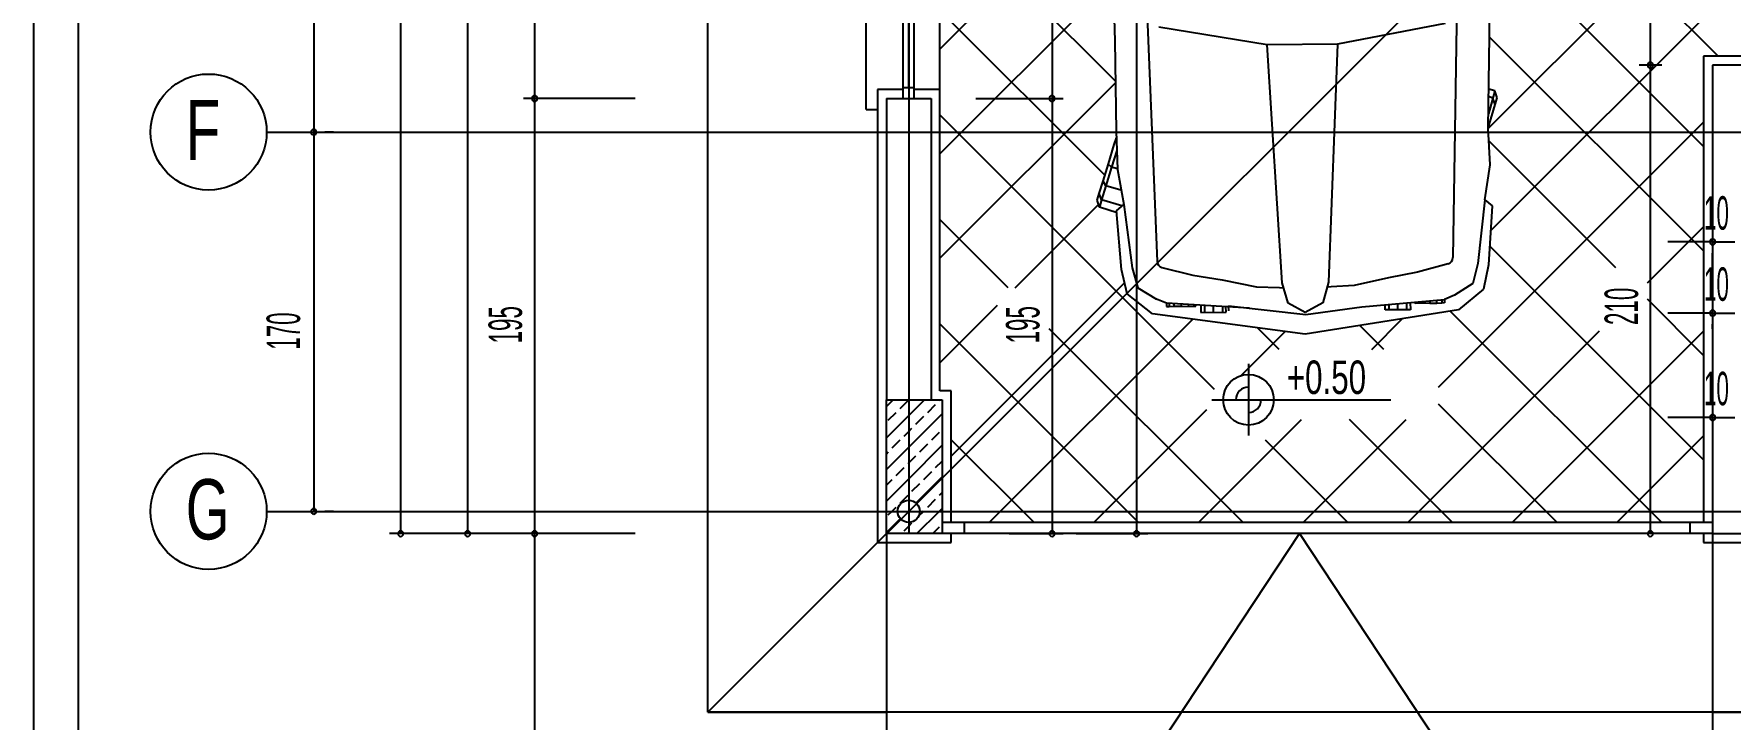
# Model space of a CAD drawing. Extents: x 3907.4 to 3911.57, y -3054.42 to -3053.7.
# Drawn here: x 3907.9346 to 3908.0865, y -3054.2927 to -3054.2312 of the extents above; entities that cross this region are included whole.
import ezdxf
from ezdxf.enums import TextEntityAlignment as Align

# ---------------------------------------------------------------- set-up
doc = ezdxf.new("R2010")
doc.units = 0
doc.header["$LTSCALE"] = 2
doc.header["$MEASUREMENT"] = 0
doc.linetypes.add('ACAD_ISO03W100', pattern=[30, 12, -18])
doc.linetypes.add('ACAD_ISO10W100', pattern=[18, 12, -3, 0, -3])
doc.layers.get('0').update_dxf_attribs({"linetype": 'CONTINUOUS'})
for name, color, linetype in [('AKS', 11, 'CONTINUOUS'), ('DOĞRAMA', 2, 'CONTINUOUS'), ('DUVAR', 7, 'CONTINUOUS'), ('KOLON', 3, 'CONTINUOUS'), ('KOLTAR', 9, 'CONTINUOUS'), ('MB', 11, 'CONTINUOUS'), ('OLÇÜ', 6, 'CONTINUOUS'), ('SıVA', 6, 'CONTINUOUS'), ('TARAMA', 9, 'CONTINUOUS'), ('TEFRIŞ', 32, 'CONTINUOUS'), ('TEXT', 11, 'CONTINUOUS'), ('ÇATI', 7, 'CONTINUOUS')]:
    doc.layers.add(name, color=color, linetype=linetype)
doc.styles.add('MAHAL', font='stylu.ttf', dxfattribs={"width": 0.7, "height": 20})
doc.styles.add('ÖLÇÜ', font='stylu.ttf', dxfattribs={"width": 0.5})

msp = doc.modelspace()

# ---------------------------------------------------------------- linework, layer by layer
at = {"color": 0, "linetype": 'ByBlock'}
for centre, start, end in [((3908.079393063937, -3054.23402954204), 90, 270), ((3908.079393063937, -3054.23402954204), 90, 270), ((3908.079393063937, -3054.23402954204), 270, 90), ((3908.079393063937, -3054.23402954204), 270, 90), ((3907.979466956267, -3054.23702954204), 90, 270), ((3907.979466956267, -3054.23702954204), 90, 270), ((3907.979466956267, -3054.23702954204), 270, 90), ((3907.979466956267, -3054.23702954204), 270, 90), ((3908.025811377274, -3054.23702954204), 90, 270), ((3908.025811377274, -3054.23702954204), 90, 270), ((3908.025811377274, -3054.23702954204), 270, 90), ((3908.025811377274, -3054.23702954204), 270, 90), ((3907.959684897165, -3054.24002954204), 90, 270), ((3907.959684897165, -3054.24002954204), 90, 270), ((3907.959684897165, -3054.24002954204), 270, 90), ((3907.959684897165, -3054.24002954204), 270, 90), ((3908.084969865261, -3054.249879057749), 0, 180), ((3908.084969865261, -3054.249879057749), 180, 0), ((3908.084969865261, -3054.256255426317), 0, 180), ((3908.084969865261, -3054.256255426317), 180, 0), ((3908.084969865261, -3054.265617548252), 0, 180), ((3908.084969865261, -3054.265617548252), 180, 0), ((3907.959684897165, -3054.27402954204), 90, 270), ((3907.959684897165, -3054.27402954204), 270, 90), ((3907.967466956266, -3054.27602954204), 90, 270), ((3907.967466956266, -3054.27602954204), 270, 90), ((3907.973466956267, -3054.27602954204), 90, 270), ((3907.973466956267, -3054.27602954204), 270, 90), ((3907.979466956267, -3054.27602954204), 90, 270), ((3907.979466956267, -3054.27602954204), 90, 270), ((3907.979466956267, -3054.27602954204), 270, 90), ((3907.979466956267, -3054.27602954204), 270, 90), ((3908.025811377274, -3054.27602954204), 90, 270), ((3908.025811377274, -3054.27602954204), 270, 90), ((3908.033374437307, -3054.27602954204), 90, 270), ((3908.033374437307, -3054.27602954204), 270, 90), ((3908.079393063937, -3054.27602954204), 90, 270), ((3908.079393063937, -3054.27602954204), 270, 90)]:
    msp.add_arc(centre, 0.00025, start, end, dxfattribs=at)
at = {"layer": 'AKS', "linetype": 'ACAD_ISO10W100'}
for p, q in [((3908.012969865261, -3053.717968091759), (3908.012969865261, -3054.27602954204)), ((3907.955466956267, -3054.24002954204), (3908.330969865261, -3054.24002954204)), ((3907.955466956267, -3054.27402954204), (3908.146969865261, -3054.27402954204))]:
    msp.add_line(p, q, dxfattribs=at)
at = {"layer": 'AKS', "color": 6}
for p, q in [((3907.959684897165, -3054.21002954204), (3907.959684897165, -3054.24002954204)), ((3907.959684897165, -3054.24002954204), (3907.959684897165, -3054.27402954204)), ((3907.961466956267, -3054.24002954204), (3907.960684897165, -3054.24002954204)), ((3907.961466956267, -3054.24002954204), (3907.960684897165, -3054.24002954204)), ((3907.961466956267, -3054.27402954204), (3907.960684897165, -3054.27402954204))]:
    msp.add_line(p, q, dxfattribs=at)
at = {"layer": 'AKS'}
for centre, radius in [((3907.950266956267, -3054.24002954204), 0.005200000000000001), ((3907.950266956267, -3054.27402954204), 0.005200000000000001), ((3908.012969865261, -3054.27402954204), 0.001)]:
    msp.add_circle(centre, radius, dxfattribs=at)
at = {"layer": 'DOĞRAMA'}
for p, q in [((3908.009169951851, -3054.238023657439), (3908.009169951851, -3054.182823657439)), ((3908.012469865261, -3054.23702954204), (3908.012469865261, -3054.18402954204)), ((3908.013469865261, -3054.23702954204), (3908.013469865261, -3054.18402954204)), ((3908.015769865261, -3054.23622954204), (3908.015769865261, -3054.18482954204)), ((3908.012969865261, -3054.23602954204), (3908.012969865261, -3054.211032627079)), ((3908.012469865261, -3054.23602954204), (3908.013469865261, -3054.23602954204)), ((3908.012469865261, -3054.23602954204), (3908.013469865261, -3054.23602954204)), ((3908.009169951851, -3054.238023657439), (3908.010169951851, -3054.238023657439)), ((3908.015969865261, -3054.27502954204), (3908.015969865261, -3054.27602954204)), ((3908.054969865261, -3054.27502954204), (3908.015969865261, -3054.27502954204)), ((3908.084969865261, -3054.27502954204), (3908.015969865261, -3054.27502954204)), ((3908.017969865261, -3054.27602954204), (3908.017969865261, -3054.27502954204)), ((3908.082969865261, -3054.27602954204), (3908.082969865261, -3054.27502954204)), ((3908.082969865261, -3054.27602954204), (3908.082969865261, -3054.27502954204)), ((3908.054969865261, -3054.27602954204), (3908.015969865261, -3054.27602954204)), ((3908.084969865261, -3054.27602954204), (3908.015969865261, -3054.27602954204))]:
    msp.add_line(p, q, dxfattribs=at)
at = {"layer": 'DUVAR'}
for p, q in [((3908.098969865261, -3054.23402954204), (3908.084969865261, -3054.23402954204)), ((3908.084969865261, -3054.23402954204), (3908.084969865261, -3054.27602954204)), ((3908.010969865261, -3054.23702954204), (3908.010969865261, -3054.26402954204)), ((3908.010969865261, -3054.23702954204), (3908.014969865261, -3054.23702954204)), ((3908.014969865261, -3054.23702954204), (3908.014969865261, -3054.26402954204)), ((3908.084969865261, -3054.27602954204), (3908.134969865261, -3054.27602954204))]:
    msp.add_line(p, q, dxfattribs=at)
at = {"layer": 'KOLON'}
for p, q in [((3908.010969865261, -3054.26402954204), (3908.015969865261, -3054.26402954204)), ((3908.010969865261, -3054.27602954204), (3908.010969865261, -3054.26402954204)), ((3908.015969865261, -3054.26402954204), (3908.015969865261, -3054.27602954204)), ((3908.015969865261, -3054.27602954204), (3908.010969865261, -3054.27602954204))]:
    msp.add_line(p, q, dxfattribs=at)
at = {"layer": 'KOLTAR'}
for p, q in [((3908.010969865261, -3054.264625068156), (3908.011565391377, -3054.26402954204)), ((3908.01220291992, -3054.264806227056), (3908.012910026701, -3054.264099120275)), ((3908.012969865261, -3054.26545349528), (3908.014393818502, -3054.26402954204)), ((3908.014677793654, -3054.265159780447), (3908.015384900435, -3054.264452673666)), ((3908.015738453826, -3054.264099120275), (3908.015808032061, -3054.26402954204)), ((3908.010969865261, -3054.26745349528), (3908.012969865261, -3054.26545349528)), ((3908.011142259748, -3054.265866887228), (3908.01184936653, -3054.265159780447)), ((3908.012969865261, -3054.268281922405), (3908.015969865261, -3054.265281922405)), ((3908.013617133483, -3054.266220440619), (3908.014324240264, -3054.265513333838)), ((3908.011495813139, -3054.268341760962), (3908.01220291992, -3054.267634654181)), ((3908.012556473311, -3054.267281100791), (3908.012969865261, -3054.26686770884)), ((3908.012969865261, -3054.26686770884), (3908.013263580092, -3054.266573994009)), ((3908.015031347045, -3054.267634654181), (3908.015738453826, -3054.2669275474)), ((3908.010969865261, -3054.270281922405), (3908.012969865261, -3054.268281922405)), ((3908.010969865261, -3054.26886770884), (3908.011142259748, -3054.268695314353)), ((3908.012969865261, -3054.271110349529), (3908.015969865261, -3054.26811034953)), ((3908.012969865261, -3054.269696135965), (3908.013617133483, -3054.269048867744)), ((3908.013970686873, -3054.268695314353), (3908.014677793654, -3054.267988207572)), ((3908.01184936653, -3054.270816634697), (3908.012556473311, -3054.270109527915)), ((3908.012910026701, -3054.269755974525), (3908.012969865261, -3054.269696135965)), ((3908.014324240264, -3054.271170188087), (3908.015031347045, -3054.270463081306)), ((3908.015384900435, -3054.270109527915), (3908.015969865261, -3054.26952456309)), ((3908.010969865261, -3054.27311034953), (3908.012969865261, -3054.271110349529)), ((3908.010969865261, -3054.271696135965), (3908.011495813139, -3054.271170188087)), ((3908.013263580092, -3054.272230848259), (3908.013970686873, -3054.271523741478)), ((3908.013630131497, -3054.273278510418), (3908.015969865261, -3054.270938776654)), ((3908.015738453826, -3054.27258440165), (3908.015969865261, -3054.272352990214)), ((3908.011464886311, -3054.27402954204), (3908.01184936653, -3054.273645061821)), ((3908.01220291992, -3054.273291508431), (3908.012910026701, -3054.27258440165)), ((3908.014677793654, -3054.273645061821), (3908.015384900435, -3054.27293795504)), ((3908.015707527, -3054.27402954204), (3908.015969865261, -3054.273767203779)), ((3908.010969865261, -3054.275938776654), (3908.012218833639, -3054.274689808276)), ((3908.011142259748, -3054.274352168602), (3908.011464886311, -3054.27402954204)), ((3908.012556473311, -3054.275766382165), (3908.012969865261, -3054.275352990214)), ((3908.012969865261, -3054.275352990214), (3908.013263580092, -3054.275059275384)), ((3908.013707527, -3054.27602954204), (3908.015707527, -3054.27402954204)), ((3908.013880830662, -3054.274442024814), (3908.014293313436, -3054.27402954204)), ((3908.014293313436, -3054.27402954204), (3908.014324240264, -3054.273998615212)), ((3908.01512174056, -3054.27602954204), (3908.015738453826, -3054.275412828774))]:
    msp.add_line(p, q, dxfattribs=at)
at = {"layer": 'MB', "color": 3}
for p, q in [((3907.994969865261, -3054.29202954204), (3907.994969865261, -3054.12602954204)), ((3907.994969865261, -3054.29202954204), (3908.010969865261, -3054.29202954204)), ((3908.084969865261, -3054.29202954204), (3908.182969865261, -3054.29202954204))]:
    msp.add_line(p, q, dxfattribs=at)
at = {"layer": 'MB'}
for p, q in [((3908.010969865261, -3054.27602954204), (3908.010969865261, -3054.33202954204)), ((3908.084969865261, -3054.27602954204), (3908.084969865261, -3054.33202954204))]:
    msp.add_line(p, q, dxfattribs=at)
at = {"layer": 'MB', "color": 2}
for p, q in [((3908.010969865261, -3054.33202954204), (3908.047969865261, -3054.27602954204)), ((3908.047969865261, -3054.27602954204), (3908.084969865261, -3054.33202954204))]:
    msp.add_line(p, q, dxfattribs=at)
at = {"layer": 'OLÇÜ', "color": 6}
for p, q in [((3907.967466956266, -3053.98202954204), (3907.967466956266, -3054.27602954204)), ((3907.973466956267, -3054.14202954204), (3907.973466956267, -3054.27602954204)), ((3908.033374437307, -3054.14602954204), (3908.033374437307, -3054.27602954204)), ((3907.979466956267, -3054.18402954204), (3907.979466956267, -3054.23702954204)), ((3908.025811377274, -3054.18402954204), (3908.025811377274, -3054.23702954204)), ((3908.079393063937, -3054.21202954204), (3908.079393063937, -3054.23402954204)), ((3908.080437193792, -3054.23402954204), (3908.078393063936, -3054.23402954204)), ((3908.080437193792, -3054.23402954204), (3908.078393063936, -3054.23402954204)), ((3908.079393063937, -3054.23402954204), (3908.079393063937, -3054.27602954204)), ((3907.988466956267, -3054.23702954204), (3907.978466956266, -3054.23702954204)), ((3907.988466956267, -3054.23702954204), (3907.978466956266, -3054.23702954204)), ((3907.979466956267, -3054.23702954204), (3907.979466956267, -3054.27602954204)), ((3908.018969865261, -3054.23702954204), (3908.026811377274, -3054.23702954204)), ((3908.018969865261, -3054.23702954204), (3908.026811377274, -3054.23702954204)), ((3908.025811377274, -3054.23702954204), (3908.025811377274, -3054.27602954204)), ((3908.084969865261, -3054.249879057749), (3908.080969865261, -3054.249879057749)), ((3908.084969865261, -3054.249879057749), (3908.086969865261, -3054.249879057749)), ((3908.084969865261, -3054.253707149079), (3908.084969865261, -3054.250879057749)), ((3908.084969865261, -3054.256255426317), (3908.080969865261, -3054.256255426317)), ((3908.084969865261, -3054.256255426317), (3908.086969865261, -3054.256255426317)), ((3908.084969865261, -3054.257677786851), (3908.084969865261, -3054.257255426317)), ((3908.084969865261, -3054.264430525466), (3908.084969865261, -3054.264617548252)), ((3908.084969865261, -3054.265617548252), (3908.080969865261, -3054.265617548252)), ((3908.084969865261, -3054.265617548252), (3908.086969865261, -3054.265617548252)), ((3907.976466956266, -3054.27602954204), (3907.966466956267, -3054.27602954204)), ((3907.982466956267, -3054.27602954204), (3907.972466956267, -3054.27602954204)), ((3907.988466956267, -3054.27602954204), (3907.978466956266, -3054.27602954204)), ((3907.988466956267, -3054.27602954204), (3907.978466956266, -3054.27602954204)), ((3907.979466956267, -3054.27602954204), (3907.979466956267, -3054.31202954204)), ((3908.021969865261, -3054.27602954204), (3908.026811377274, -3054.27602954204)), ((3908.027969865261, -3054.27602954204), (3908.034374437307, -3054.27602954204)), ((3908.078969865261, -3054.27602954204), (3908.078393063936, -3054.27602954204))]:
    msp.add_line(p, q, dxfattribs=at)
at = {"layer": 'SıVA'}
for p, q in [((3908.098169865261, -3054.23322954204), (3908.084169865261, -3054.23322954204)), ((3908.084169865261, -3054.23322954204), (3908.084169865261, -3054.27502954204)), ((3908.010169865261, -3054.23622954204), (3908.010169865261, -3054.26482954204)), ((3908.012469865261, -3054.23622954204), (3908.010169865261, -3054.23622954204)), ((3908.015769865261, -3054.23622954204), (3908.013469865261, -3054.23622954204)), ((3908.015769865261, -3054.26322954204), (3908.015769865261, -3054.23622954204)), ((3908.010169865261, -3054.26322954204), (3908.010169865261, -3054.27682954204)), ((3908.016769865261, -3054.26322954204), (3908.015769865261, -3054.26322954204)), ((3908.016769865261, -3054.27502954204), (3908.016769865261, -3054.26322954204)), ((3908.010169865261, -3054.27682954204), (3908.016769865261, -3054.27682954204)), ((3908.016769865261, -3054.27682954204), (3908.016769865261, -3054.27602954204)), ((3908.084169865261, -3054.27602954204), (3908.084169865261, -3054.27682954204)), ((3908.084169865261, -3054.27682954204), (3908.135769865261, -3054.27682954204))]:
    msp.add_line(p, q, dxfattribs=at)
at = {"layer": 'TARAMA'}
for p, q in [((3908.015769865261, -3054.23260145708), (3908.030948284661, -3054.21742303768)), ((3908.031494384827, -3054.235484100754), (3908.015769865261, -3054.219759581189)), ((3908.064875406985, -3054.23971090446), (3908.083544028967, -3054.221042282478)), ((3908.084169865261, -3054.241313756935), (3908.065054811987, -3054.222198703661)), ((3908.085454815217, -3054.23322954204), (3908.076589257201, -3054.224363984024)), ((3908.015769865261, -3054.24197062193), (3908.031258468033, -3054.226482019158)), ((3908.065100845623, -3054.248854630673), (3908.087461644243, -3054.226493832052)), ((3908.030541269388, -3054.243900150166), (3908.015769865261, -3054.229128746039)), ((3908.084169865261, -3054.250682921785), (3908.064973776595, -3054.23148683312)), ((3908.015769865261, -3054.251339786781), (3908.031496229987, -3054.235613422055)), ((3908.040371385581, -3054.26309943121), (3908.015769865261, -3054.23849791089)), ((3908.060428751251, -3054.262895889895), (3908.084169865261, -3054.239154775885)), ((3908.076313682305, -3054.25219590368), (3908.064929794783, -3054.240812016158)), ((3908.022494113799, -3054.253984703094), (3908.029966218143, -3054.24651259875)), ((3908.021887492614, -3054.253984703094), (3908.015769865261, -3054.24786707574)), ((3908.079143063936, -3054.253550742061), (3908.084169865261, -3054.248523940736)), ((3908.084169865261, -3054.269421251487), (3908.065013286545, -3054.250264672771)), ((3908.016769865261, -3054.269078116482), (3908.032310385859, -3054.253537595885)), ((3908.015769865261, -3054.260708951632), (3908.020931801871, -3054.255547015022)), ((3908.084169865261, -3054.260052086636), (3908.079143063936, -3054.255025285312)), ((3908.020187604554, -3054.27502954204), (3908.038411077706, -3054.256806068889)), ((3908.054447345703, -3054.259508130593), (3908.057180222617, -3054.256775253679)), ((3908.080408990963, -3054.27502954204), (3908.06147531764, -3054.256095868717)), ((3908.03356316671, -3054.27502954204), (3908.015769865261, -3054.257236240591)), ((3908.04293233156, -3054.27502954204), (3908.025561377274, -3054.257658587753)), ((3908.042711986493, -3054.261874324952), (3908.046678238735, -3054.25790807271)), ((3908.046149249814, -3054.259508130593), (3908.044221743748, -3054.257580624526)), ((3908.055518414665, -3054.259508130593), (3908.053385737736, -3054.257375453663)), ((3908.057664263958, -3054.27502954204), (3908.074830625597, -3054.2578631804)), ((3908.067033428808, -3054.27502954204), (3908.084169865261, -3054.257893105587)), ((3908.071039826113, -3054.27502954204), (3908.060428751251, -3054.264418467179)), ((3908.029556769405, -3054.27502954204), (3908.039679925595, -3054.26490638585)), ((3908.038925934256, -3054.27502954204), (3908.048144271033, -3054.265811205263)), ((3908.048295099107, -3054.27502954204), (3908.057513435884, -3054.265811205263)), ((3908.061670661262, -3054.27502954204), (3908.052452324485, -3054.265811205263)), ((3908.024194001859, -3054.27502954204), (3908.016769865261, -3054.267605405442)), ((3908.052301496411, -3054.27502954204), (3908.04492225601, -3054.267650301638)), ((3908.076402593659, -3054.27502954204), (3908.084169865261, -3054.267262270438))]:
    msp.add_line(p, q, dxfattribs=at)
at = {"layer": 'TEFRIŞ'}
for p, q in [((3908.030607594768, -3054.207473105779), (3908.031442721535, -3054.231863187877)), ((3908.06497440747, -3054.231435262725), (3908.065186840226, -3054.207031811866)), ((3908.034287294081, -3054.228893029248), (3908.035212306028, -3054.251628991271)), ((3908.062054964448, -3054.228538663392), (3908.061710463514, -3054.251290826703)), ((3908.04506201648, -3054.232224277815), (3908.03536158271, -3054.230618983989)), ((3908.061025071144, -3054.230291471313), (3908.051368762813, -3054.232143792289)), ((3908.031442721535, -3054.231863187877), (3908.031558131895, -3054.239951926396)), ((3908.051368762813, -3054.232143792289), (3908.04506201648, -3054.232224277815)), ((3908.046419479267, -3054.253532109377), (3908.04506201648, -3054.232224277815)), ((3908.051368762813, -3054.232143792289), (3908.050555506738, -3054.253479326163)), ((3908.064873613483, -3054.239674593998), (3908.06497440747, -3054.231435262725)), ((3908.06487361348, -3054.239674594007), (3908.065589024623, -3054.237255835663)), ((3908.065480465067, -3054.236329175137), (3908.064897850695, -3054.238395323459)), ((3908.065283071522, -3054.236996549819), (3908.064912377554, -3054.236856909748)), ((3908.065480465067, -3054.236329175137), (3908.06493780852, -3054.23617292824)), ((3908.065499608293, -3054.237558146435), (3908.065283071522, -3054.236996549819)), ((3908.065283071522, -3054.236996549819), (3908.065283071522, -3054.236996549819)), ((3908.065678440953, -3054.236953524892), (3908.065480465067, -3054.236329175137)), ((3908.065589024623, -3054.237255835663), (3908.065678440953, -3054.236953524892)), ((3908.031558131895, -3054.239951926396), (3908.031675206122, -3054.243392320485)), ((3908.065036215981, -3054.242966573468), (3908.064873613483, -3054.239674593998)), ((3908.030852184833, -3054.242883945966), (3908.031383344148, -3054.24114789092)), ((3908.031616669008, -3054.24167212344), (3908.031147930883, -3054.243171482372)), ((3908.031383344148, -3054.24114789092), (3908.031569366582, -3054.240539890316)), ((3908.030376688553, -3054.244438070485), (3908.030852184833, -3054.242883945966)), ((3908.031147930883, -3054.243171482372), (3908.030632357976, -3054.244856594391)), ((3908.031147930883, -3054.243171482372), (3908.030847713895, -3054.242898558898)), ((3908.031668582856, -3054.243340885415), (3908.031147930883, -3054.243171482372)), ((3908.031675206122, -3054.243392320485), (3908.032230292221, -3054.246519602093)), ((3908.064561117237, -3054.246107002104), (3908.065036215981, -3054.242966573468)), ((3908.030038401545, -3054.24554373662), (3908.030376688553, -3054.244438070485)), ((3908.030632357976, -3054.244856594391), (3908.030249685741, -3054.246107330366)), ((3908.030632357976, -3054.244856594391), (3908.030385091165, -3054.244410607167)), ((3908.031976181339, -3054.245244146014), (3908.030632357976, -3054.244856594391)), ((3908.029853931851, -3054.246146662207), (3908.030038401545, -3054.24554373662)), ((3908.030046070097, -3054.24677283308), (3908.029853931851, -3054.246146662207)), ((3908.030249685741, -3054.246107330366), (3908.030038401545, -3054.24554373662)), ((3908.030249685741, -3054.246107330366), (3908.030046070097, -3054.24677283308)), ((3908.032045441869, -3054.246634992531), (3908.030249685741, -3054.246107330366)), ((3908.031568115376, -3054.247083959007), (3908.032230292221, -3054.246519602093)), ((3908.032230292221, -3054.246519602093), (3908.032979965673, -3054.252199204002)), ((3908.064561117237, -3054.246107002104), (3908.063956628379, -3054.251803885581)), ((3908.064561117237, -3054.246107002104), (3908.065237480519, -3054.246654276818)), ((3908.031639992953, -3054.247260505965), (3908.030046070097, -3054.24677283308)), ((3908.032031605009, -3054.252365068132), (3908.031568115376, -3054.247083959007)), ((3908.065237480519, -3054.246654276818), (3908.064908912952, -3054.25194549403)), ((3908.032544677698, -3054.254523006767), (3908.032031605009, -3054.252365068132)), ((3908.032979965673, -3054.252199204002), (3908.033488359857, -3054.253990540717)), ((3908.035643108451, -3054.252158858214), (3908.038414747717, -3054.252855297284)), ((3908.058540359462, -3054.252598457963), (3908.055932125411, -3054.253098955523)), ((3908.061293323317, -3054.251831514932), (3908.058540359462, -3054.252598457963)), ((3908.063956628379, -3054.251803885581), (3908.063494113735, -3054.253607612855)), ((3908.064908912952, -3054.25194549403), (3908.064451076813, -3054.254115823223)), ((3908.033488359857, -3054.253990540717), (3908.035154719073, -3054.254996542602)), ((3908.038414747717, -3054.252855297284), (3908.041034904766, -3054.253289071088)), ((3908.041034904766, -3054.253289071088), (3908.044124267122, -3054.253903741643)), ((3908.044124267122, -3054.253903741643), (3908.046179470362, -3054.253970955956)), ((3908.046179470362, -3054.253970955956), (3908.04654992445, -3054.253981051311)), ((3908.046955288166, -3054.255376156644), (3908.046419479267, -3054.253532109377)), ((3908.050555506738, -3054.253479326163), (3908.050066931452, -3054.25533644643)), ((3908.050806636612, -3054.25391190492), (3908.050436560799, -3054.253931450779)), ((3908.052859455251, -3054.253792264793), (3908.050806636612, -3054.25391190492)), ((3908.055932125411, -3054.253098955523), (3908.052859455251, -3054.253792264793)), ((3908.063494113735, -3054.253607612855), (3908.061853969848, -3054.254655811719)), ((3908.064451076813, -3054.254115823223), (3908.062223254144, -3054.255977562414)), ((3908.034819285424, -3054.256327286776), (3908.032544677698, -3054.254523006767)), ((3908.036067902992, -3054.255366018524), (3908.035154719073, -3054.254996542602)), ((3908.043486183357, -3054.255824372513), (3908.036067902992, -3054.255366018524)), ((3908.036067902992, -3054.255366018524), (3908.036071788875, -3054.255670511543)), ((3908.036293612604, -3054.255379964466), (3908.036297283787, -3054.255667633818)), ((3908.036297283787, -3054.255667633818), (3908.038693167602, -3054.255637057994)), ((3908.036748306624, -3054.25566446523), (3908.036745031829, -3054.255407856348)), ((3908.03738408517, -3054.255447341597), (3908.037386752082, -3054.255656317508)), ((3908.038014648625, -3054.255486302281), (3908.038017042675, -3054.255673897076)), ((3908.038552593315, -3054.255667062479), (3908.03855070918, -3054.255519423904)), ((3908.038693167602, -3054.255637057994), (3908.038691777612, -3054.255528140113)), ((3908.039131611446, -3054.255555316168), (3908.039139743966, -3054.256192570396)), ((3908.039463633768, -3054.255575830862), (3908.03947145046, -3054.256188337219)), ((3908.040269125191, -3054.256178157442), (3908.040262067989, -3054.255625163793)), ((3908.0416457126, -3054.256063368091), (3908.041597979754, -3054.255619149695)), ((3908.041597979754, -3054.255619149695), (3908.048532276287, -3054.256384093386)), ((3908.048466259652, -3054.256217421238), (3908.046955288166, -3054.255376156644)), ((3908.050066931452, -3054.25533644643), (3908.048466259652, -3054.256217421238)), ((3908.053546344694, -3054.255695986601), (3908.060950512161, -3054.255048471284)), ((3908.055649900145, -3054.255981870846), (3908.055643910741, -3054.255512548537)), ((3908.055967410958, -3054.255484257532), (3908.05597370867, -3054.255977738462)), ((3908.056771383551, -3054.255967558684), (3908.056764326348, -3054.255414565034)), ((3908.057561241589, -3054.25534487255), (3908.057569058281, -3054.255957378907)), ((3908.057892632256, -3054.255315891502), (3908.057900764776, -3054.25595314573)), ((3908.058333019318, -3054.255386417851), (3908.058331629328, -3054.255277499971)), ((3908.060728903132, -3054.255355842027), (3908.058333019318, -3054.255386417851)), ((3908.058474313521, -3054.255412825183), (3908.058472429385, -3054.255265186609)), ((3908.059007470112, -3054.255218395789), (3908.059009864162, -3054.255405990585)), ((3908.059636833952, -3054.255163356147), (3908.059639500864, -3054.255372332058)), ((3908.059639500864, -3054.255372332058), (3908.060277946321, -3054.255364184336)), ((3908.059639500864, -3054.255372332058), (3908.059639500864, -3054.255372332058)), ((3908.060277946321, -3054.255364184336), (3908.060274671526, -3054.255107575453)), ((3908.060725231949, -3054.255068172674), (3908.060728903132, -3054.255355842027)), ((3908.060954398044, -3054.255352964302), (3908.060728903132, -3054.255355842027)), ((3908.061853969848, -3054.254655811719), (3908.060950512161, -3054.255048471284)), ((3908.060950512161, -3054.255048471284), (3908.060954398044, -3054.255352964302)), ((3908.048490919041, -3054.258149701077), (3908.034819285424, -3054.256327286776)), ((3908.036071788875, -3054.255670511543), (3908.036297283787, -3054.255667633818)), ((3908.037386752082, -3054.255656317508), (3908.036748306624, -3054.25566446523)), ((3908.037386752082, -3054.255656317508), (3908.037386752082, -3054.255656317508)), ((3908.039139743966, -3054.256192570396), (3908.041390608596, -3054.256163845279)), ((3908.041060502359, -3054.255674496732), (3908.041066800072, -3054.256167977663)), ((3908.041390608596, -3054.256163845279), (3908.041384619192, -3054.25569452297)), ((3908.062223254144, -3054.255977562414), (3908.048490919041, -3054.258149701077)), ((3908.048532276287, -3054.256384093386), (3908.053546344694, -3054.255695986601)), ((3908.057900764776, -3054.25595314573), (3908.055649900145, -3054.255981870846))]:
    msp.add_line(p, q, dxfattribs=at)
for centre, radius, start, end in [((3908.035782074663, -3054.25160581025), 0.0005702400000530749, 182.3297921390711, 255.8951114485822), ((3908.06114028887, -3054.251282193427), 0.0005702399999223291, 285.5672053966621, 359.1325245743315)]:
    msp.add_arc(centre, radius, start, end, dxfattribs=at)
at = {"layer": 'TEXT', "color": 30}
msp.add_line((3907.934622368073, -3054.419684015943), (3907.934622368073, -3053.696480489184), dxfattribs=at)
at = {"layer": 'TEXT', "color": 5, "ltscale": 50}
msp.add_line((3907.938622368073, -3054.412684015943), (3907.938622368073, -3053.703480489184), dxfattribs=at)
at = {"layer": 'TEXT', "color": 3}
for p, q in [((3908.043402154947, -3054.260819350937), (3908.043402154947, -3054.267238864901)), ((3908.040134154947, -3054.264029107919), (3908.056140155486, -3054.264029107919))]:
    msp.add_line(p, q, dxfattribs=at)
msp.add_circle((3908.043402154947, -3054.264029107919), 0.002268, dxfattribs=at)
for start, end in [(90, 180), (270, 0)]:
    msp.add_arc((3908.043402154947, -3054.264029107919), 0.001133999999999992, start, end, dxfattribs=at)
at = {"layer": 'ÇATI', "color": 9, "linetype": 'ACAD_ISO03W100', "ltscale": 0.3}
for p, q in [((3907.994969865261, -3054.29202954204), (3908.077969865261, -3054.20902954204)), ((3908.134969865261, -3054.29202954204), (3907.994969865261, -3054.29202954204))]:
    msp.add_line(p, q, dxfattribs=at)

# ---------------------------------------------------------------- texts
at = {"layer": 'AKS', "style": 'MAHAL', "width": 0.7}
for s, p in [('F', (3907.948219804224, -3054.242545491922)), ('G', (3907.948219804224, -3054.276545491922))]:
    msp.add_text(s, height=0.0054, dxfattribs=at).set_placement(p)
at = {"layer": 'AKS', "color": 62, "style": 'ÖLÇÜ', "width": 0.5}
msp.add_text('170', height=0.003, rotation=90, dxfattribs=at).set_placement((3907.958458689259, -3054.259545281425))
at = {"layer": 'OLÇÜ', "color": 62, "style": 'ÖLÇÜ', "width": 0.5}
for p in [(3908.084198635393, -3054.248782425245), (3908.084198635393, -3054.255158793813), (3908.084198635393, -3054.264520915749)]:
    msp.add_text('10', height=0.003, dxfattribs=at).set_placement(p)
for s, p in [('210', (3908.078296431433, -3054.25732511305)), ('195', (3907.978337380864, -3054.258976650386)), ('195', (3908.024681801871, -3054.258976650386))]:
    msp.add_text(s, height=0.003, rotation=90, dxfattribs=at).set_placement(p)
at = {"layer": 'TEXT', "color": 3, "style": 'MAHAL', "width": 0.7}
msp.add_attdef('+0.50', text='%%p0.00', height=0.003, dxfattribs=at).set_placement((3908.050385450099, -3054.263508990246), align=Align.CENTER)

doc.saveas('drawing.dxf')
